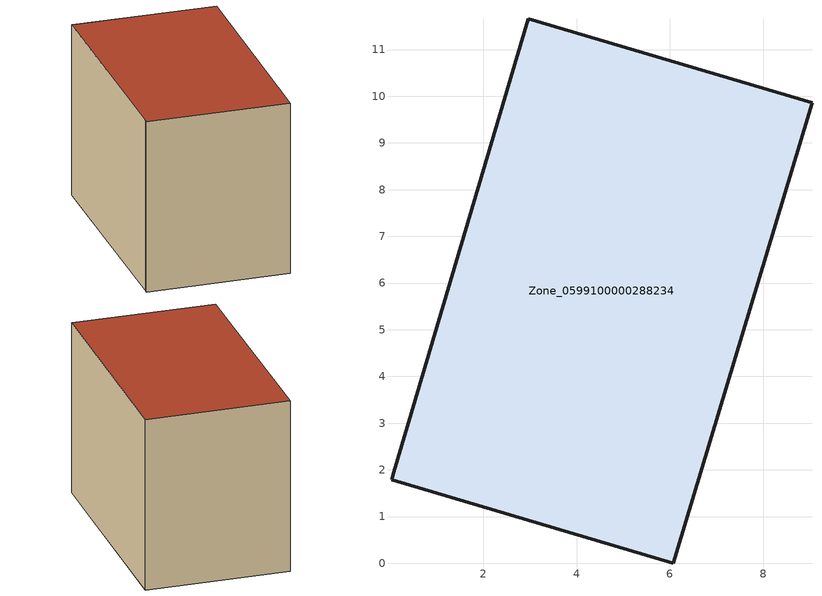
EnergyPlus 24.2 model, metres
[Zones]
Zone_0599100000288234
 floor ground (C_G): 0.09,1.95 2.97,11.66 9.04,9.86 6.07,0 0.04,1.79 z0.62
 wall outside (C_F): 6.07,0 9.04,9.86 2.97,11.66 0.09,1.95 0.04,1.79 6.07,0 z0.62:8.38
 roof outside (C_R): 2.97,11.66 0.09,1.95 0.04,1.79 6.07,0 9.04,9.86 z8.38
[BUILDING]
Pand.0599100000288234: North Axis=0; Terrain=City; Loads Convergence Tolerance Value=0.04; Temperature Convergence Tolerance Value=0.4; Solar Distribution=FullExterior; Maximum Number of Warmup Days=25; Minimum Number of Warmup Days=1
[Site:Location]
Rotterdam.The.Hague.AP_ZH_NLD Design_Conditions: Latitude=51.96; Longitude=4.45; Time Zone=1; Elevation=-4.5
[SITE:GROUNDTEMPERATURE:BUILDINGSURFACE]
18, 18, 18, 18, 18, 18, 18, 18, 18, 18, 18, 18
[MATERIAL] Thermal Absorptance=0.9; Solar Absorptance=0.7; Visible Absorptance=0.7
Name | Roughness | Thickness | Conductivity | Density | Specific Heat
G.TI.1965-1974 | MediumSmooth | 0.15 | 0.882353 | 540 | 1210
F.TI.1965-1974 | Rough | 0.3 | 0.697674 | 1920 | 840
R.TI.1965-1974 | MediumRough | 0.2 | 0.232558 | 1500 | 1000
[CONSTRUCTION]
C_G: G.TI.1965-1974
C_F: F.TI.1965-1974
C_R: R.TI.1965-1974
[ZONE]
Zone_0599100000288234: Type=1; Multiplier=1; Ceiling Height=Autocalculate; Volume=Autocalculate; Floor Area=autocalculate; Part of Total Floor Area=Yes
[ZONEINFILTRATION:DESIGNFLOWRATE]
Infil_Zone_0599100000288234: Zone or ZoneList or Space or SpaceList=Zone_0599100000288234; Schedule=AlwaysOn; Design Flow Rate Calculation Method=Flow/Area; Flow Rate per Floor Area=0.003; Constant Term Coefficient=1; Temperature Term Coefficient=0; Velocity Term Coefficient=0; Velocity Squared Term Coefficient=0
[HVACTEMPLATE:ZONE:IDEALLOADSAIRSYSTEM]
Zone_0599100000288234: Maximum Heating Supply Air Temperature=50; Minimum Cooling Supply Air Temperature=13; Maximum Heating Supply Air Humidity Ratio=0.0156; Minimum Cooling Supply Air Humidity Ratio=0.0077; Heating Limit=NoLimit; Cooling Limit=NoLimit; Dehumidification Control Type=ConstantSensibleHeatRatio; Cooling Sensible Heat Ratio=0.7; Dehumidification Setpoint=60; Humidification Control Type=None; Humidification Setpoint=30; Outdoor Air Method=None; Outdoor Air Flow Rate per Person=0.00944; Outdoor Air Flow Rate per Zone Floor Area=0; Outdoor Air Flow Rate per Zone=0; Demand Controlled Ventilation Type=None; Outdoor Air Economizer Type=NoEconomizer; Heat Recovery Type=None; Sensible Heat Recovery Effectiveness=0.7; Latent Heat Recovery Effectiveness=0.65
[ZONECONTROL:THERMOSTAT]
ThermostatControl_Zone_0599100000288234: Zone or ZoneList=Zone_0599100000288234; Control Type Schedule=DualSetpointControlType; Control 1=Thermostat_Zone_0599100000288234; Temperature Difference Between Cutout And Setpoint=0
[THERMOSTATSETPOINT:DUALSETPOINT]
Thermostat_Zone_0599100000288234: Heating Setpoint Temperature Schedule=HeatingSetpoint_Zone_0599100000288234; Cooling Setpoint Temperature Schedule=CoolingSetpoint_Zone_0599100000288234
[SCHEDULE:COMPACT]
HeatingSetpoint_Zone_0599100000288234: Through: 12/31, For: AllDays, Until: 24:00, 21
CoolingSetpoint_Zone_0599100000288234: Through: 12/31, For: AllDays, Until: 24:00, 24
DualSetpointControlType: Through: 12/31, For: AllDays, Until: 24:00, 4
AlwaysOn: Through: 12/31, For: AllDays, Until: 24:00, 1
